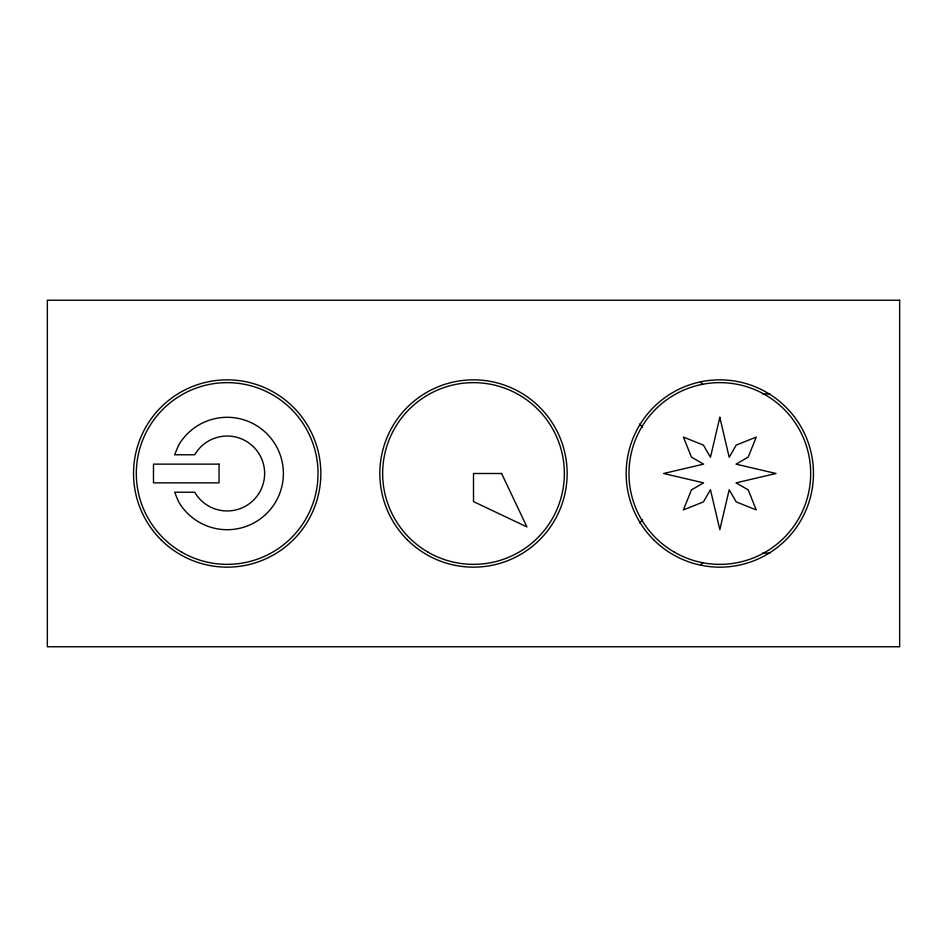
<?xml version="1.0" encoding="UTF-8"?>
<svg xmlns="http://www.w3.org/2000/svg" width="947" height="947" viewBox="0 0 947 947"><rect width="100%" height="100%" fill="white"/><g stroke="black" fill="none" stroke-linecap="round" stroke-linejoin="round"><path stroke-width="1.42" d="M639.485 522.933L642.611 519.808M700.887 564.554L702.97 562.471M762.477 393.893L769.852 393.893M762.477 553.107L769.852 553.107M700.887 382.446L702.97 384.529M639.485 424.067L642.611 427.192M719.827 417.307L710.463 457.283L703.432 445.114L683.403 437.076L691.44 457.105L703.597 464.137L663.634 473.5L703.597 482.863L691.44 489.895L683.403 509.924L703.432 501.886L710.463 489.717L719.827 529.693L729.19 489.717L736.21 501.886L756.251 509.924L748.213 489.895L736.044 482.863L776.019 473.5L736.044 464.137L748.213 457.105L756.251 437.076L736.21 445.114L729.19 457.283L719.827 417.307M178.51 445.398L174.627 454.773L194.727 454.773A37.466 37.466 0 0 1 251.263 444.806A37.466 37.466 0 0 1 251.263 502.194A37.466 37.466 0 0 1 194.727 492.227L174.627 492.227L178.51 501.602A56.193 56.193 0 0 0 263.302 516.553A56.193 56.193 0 0 0 263.302 430.447A56.193 56.193 0 0 0 178.51 445.398M899.65 300.235L47.35 300.235L47.35 646.765L899.65 646.765L899.65 300.235M219.041 464.137L153.485 464.137L153.485 482.863L219.041 482.863L219.041 464.137M501.602 473.5L473.5 473.5L473.5 501.602L526.934 526.934L501.602 473.5M160.954 539.731A93.658 93.658 0 0 0 317.647 497.743A93.658 93.658 0 0 0 202.93 383.038A93.658 93.658 0 0 0 160.954 539.731M407.269 539.731A93.658 93.658 0 0 0 563.962 497.743A93.658 93.658 0 0 0 449.257 383.038A93.658 93.658 0 0 0 407.269 539.731M653.596 539.731A93.658 93.658 0 0 0 810.289 497.743A93.658 93.658 0 0 0 695.583 383.038A93.658 93.658 0 0 0 653.596 539.731M428.08 552.184A90.853 90.853 0 0 0 564.353 473.5A90.853 90.853 0 0 0 428.08 394.816A90.853 90.853 0 0 0 428.08 552.184M674.394 552.184A90.853 90.853 0 0 0 810.679 473.5A90.853 90.853 0 0 0 674.394 394.816A90.853 90.853 0 0 0 674.394 552.184M181.753 552.184A90.853 90.853 0 0 0 318.026 473.5A90.853 90.853 0 0 0 181.753 394.816A90.853 90.853 0 0 0 181.753 552.184"/></g></svg>
